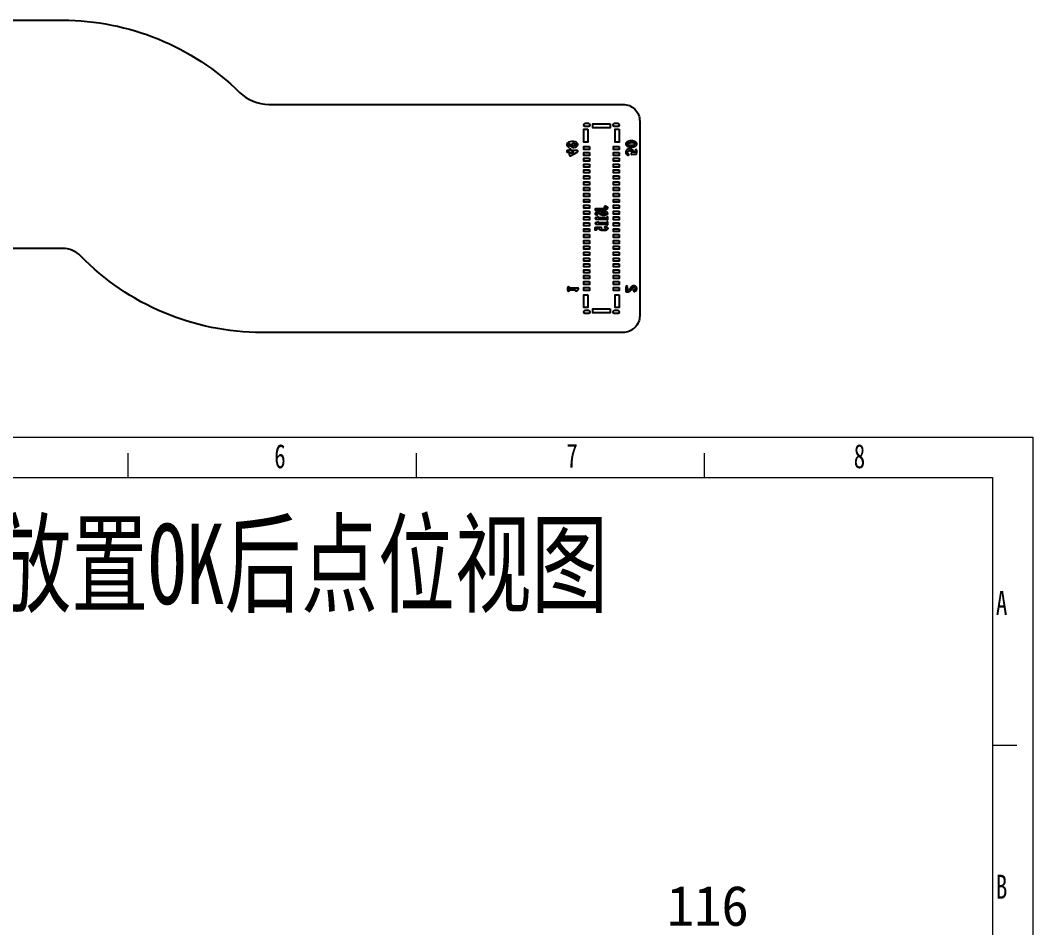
# Model space of a CAD drawing. Header units: millimetres. Extents: x -697 to -103, y -638 to -114.
# Drawn here: x -355.2 to -103.2, y -339.8 to -113.9 of the extents above; entities that cross this region are included whole.
import ezdxf

# ---------------------------------------------------------------- set-up
doc = ezdxf.new("R2010")
doc.units = ezdxf.units.MM
for name, color, linetype in [('00点位图', 100, 'Continuous'), ('2_layer0', 1, 'Continuous'), ('3_layer1', 2, 'Continuous'), ('设计图框', 120, 'Continuous')]:
    doc.layers.add(name, color=color, linetype=linetype)
doc.layers.add('標示線', color=3, linetype='Continuous', lineweight=0)
doc.styles.add('SLDTEXTSTYLE0', font='TXT', dxfattribs={"width": 0.7, "bigfont": 'bigfont'})
doc.styles.add('SLDTEXTSTYLE1', font='TXT', dxfattribs={"width": 0.7})
doc.styles.get("Standard").update_dxf_attribs({"font": ''})
doc.styles.get('Standard').set_extended_font_data('SimSun')

# ---------------------------------------------------------------- blocks, each defined once
blk = doc.blocks.new('YHD点位图')
at = {"layer": '00点位图', "color": 4, "linetype": 'Continuous', "lineweight": 18}
for p, q in [((1662.8, 1446.33), (1959.8, 1446.33)), ((1959.8, 1446.33), (1959.8, 1236.33)), ((1847.19, 1441.33), (1847.19, 1444.33)), ((1883.07, 1441.33), (1883.07, 1444.33)), ((1918.95, 1441.33), (1918.95, 1444.33)), ((1667.8, 1441.33), (1954.8, 1441.33)), ((1954.8, 1441.33), (1954.8, 1241.33)), ((1954.83, 1407.99), (1957.83, 1407.99))]:
    blk.add_line(p, q, dxfattribs=at)
at = {"layer": '00点位图', "color": 4, "linetype": 'Continuous', "lineweight": 0, "attachment_point": 1}
for s, insert, char_height, style in [('6', (1865.38, 1445.47), 3, 'SLDTEXTSTYLE1'), ('7', (1901.73, 1445.54), 3, 'SLDTEXTSTYLE1'), ('8', (1937.51, 1445.47), 3, 'SLDTEXTSTYLE1'), ('{\\fSimSun|b0|i0|c134|p2;\\C1;产品放置OK后点位视图}', (1811.48, 1435.56), 10, 'SLDTEXTSTYLE0'), ('A', (1955.21, 1427.21), 3, 'SLDTEXTSTYLE1'), ('B', (1955.21, 1391.89), 3, 'SLDTEXTSTYLE1')]:
    blk.add_mtext(s, dxfattribs=dict(at, insert=insert, char_height=char_height, style=style))

msp = doc.modelspace()

# ---------------------------------------------------------------- linework, layer by layer
at = {"layer": '2_layer0'}
for points in [[(-213.94, -141.05), (-213.94, -144.23), (-214.89, -144.23), (-214.89, -141.05)], [(-208.35, -139.74), (-208.35, -140.7), (-212.69, -140.7), (-212.69, -139.74)], [(-206.15, -141.05), (-206.15, -144.23), (-207.11, -144.23), (-207.11, -141.05)], [(-213.54, -145.34), (-213.54, -146.08), (-214.91, -146.08), (-214.91, -145.34)], [(-206.13, -145.34), (-206.13, -146.08), (-207.51, -146.08), (-207.51, -145.34)], [(-213.54, -146.8), (-213.54, -147.54), (-214.91, -147.54), (-214.91, -146.8)], [(-213.54, -148.26), (-213.54, -149), (-214.91, -149), (-214.91, -148.26)], [(-206.13, -146.8), (-206.13, -147.54), (-207.51, -147.54), (-207.51, -146.8)], [(-206.13, -148.26), (-206.13, -149), (-207.51, -149), (-207.51, -148.26)], [(-213.54, -149.72), (-213.54, -150.46), (-214.91, -150.46), (-214.91, -149.72)], [(-213.54, -151.18), (-213.54, -151.92), (-214.91, -151.92), (-214.91, -151.18)], [(-206.13, -149.72), (-206.13, -150.46), (-207.51, -150.46), (-207.51, -149.72)], [(-206.13, -151.18), (-206.13, -151.92), (-207.51, -151.92), (-207.51, -151.18)], [(-213.54, -152.64), (-213.54, -153.39), (-214.91, -153.39), (-214.91, -152.64)], [(-206.13, -152.64), (-206.13, -153.39), (-207.51, -153.39), (-207.51, -152.64)], [(-213.54, -154.1), (-213.54, -154.85), (-214.91, -154.85), (-214.91, -154.1)], [(-213.54, -155.57), (-213.54, -156.31), (-214.91, -156.31), (-214.91, -155.57)], [(-206.13, -154.1), (-206.13, -154.85), (-207.51, -154.85), (-207.51, -154.1)], [(-206.13, -155.57), (-206.13, -156.31), (-207.51, -156.31), (-207.51, -155.57)], [(-213.54, -157.03), (-213.54, -157.77), (-214.91, -157.77), (-214.91, -157.03)], [(-213.54, -158.49), (-213.54, -159.23), (-214.91, -159.23), (-214.91, -158.49)], [(-206.13, -157.03), (-206.13, -157.77), (-207.51, -157.77), (-207.51, -157.03)], [(-206.13, -158.49), (-206.13, -159.23), (-207.51, -159.23), (-207.51, -158.49)], [(-213.54, -159.95), (-213.54, -160.69), (-214.91, -160.69), (-214.91, -159.95)], [(-206.13, -159.95), (-206.13, -160.69), (-207.51, -160.69), (-207.51, -159.95)], [(-213.54, -161.41), (-213.54, -162.15), (-214.91, -162.15), (-214.91, -161.41)], [(-213.54, -162.87), (-213.54, -163.61), (-214.91, -163.61), (-214.91, -162.87)], [(-206.13, -161.41), (-206.13, -162.15), (-207.51, -162.15), (-207.51, -161.41)], [(-206.13, -162.87), (-206.13, -163.61), (-207.51, -163.61), (-207.51, -162.87)], [(-213.54, -164.33), (-213.54, -165.07), (-214.91, -165.07), (-214.91, -164.33)], [(-213.54, -165.79), (-213.54, -166.53), (-214.91, -166.53), (-214.91, -165.79)], [(-206.13, -164.33), (-206.13, -165.07), (-207.51, -165.07), (-207.51, -164.33)], [(-206.13, -165.79), (-206.13, -166.53), (-207.51, -166.53), (-207.51, -165.79)], [(-213.54, -167.25), (-213.54, -167.99), (-214.91, -167.99), (-214.91, -167.25)], [(-213.54, -168.71), (-213.54, -169.46), (-214.91, -169.46), (-214.91, -168.71)], [(-206.13, -167.25), (-206.13, -167.99), (-207.51, -167.99), (-207.51, -167.25)], [(-206.13, -168.71), (-206.13, -169.46), (-207.51, -169.46), (-207.51, -168.71)], [(-213.54, -170.17), (-213.54, -170.92), (-214.91, -170.92), (-214.91, -170.17)], [(-206.13, -170.17), (-206.13, -170.92), (-207.51, -170.92), (-207.51, -170.17)], [(-213.54, -171.64), (-213.54, -172.38), (-214.91, -172.38), (-214.91, -171.64)], [(-213.54, -173.1), (-213.54, -173.84), (-214.91, -173.84), (-214.91, -173.1)], [(-206.13, -171.64), (-206.13, -172.38), (-207.51, -172.38), (-207.51, -171.64)], [(-206.13, -173.1), (-206.13, -173.84), (-207.51, -173.84), (-207.51, -173.1)], [(-213.54, -174.56), (-213.54, -175.3), (-214.91, -175.3), (-214.91, -174.56)], [(-213.54, -176.02), (-213.54, -176.76), (-214.91, -176.76), (-214.91, -176.02)], [(-206.13, -174.56), (-206.13, -175.3), (-207.51, -175.3), (-207.51, -174.56)], [(-206.13, -176.02), (-206.13, -176.76), (-207.51, -176.76), (-207.51, -176.02)], [(-213.54, -177.48), (-213.54, -178.22), (-214.91, -178.22), (-214.91, -177.48)], [(-213.54, -178.94), (-213.54, -179.68), (-214.91, -179.68), (-214.91, -178.94)], [(-206.13, -177.48), (-206.13, -178.22), (-207.51, -178.22), (-207.51, -177.48)], [(-206.13, -178.94), (-206.13, -179.68), (-207.51, -179.68), (-207.51, -178.94)], [(-213.54, -180.4), (-213.54, -181.14), (-214.91, -181.14), (-214.91, -180.4)], [(-206.13, -180.4), (-206.13, -181.14), (-207.51, -181.14), (-207.51, -180.4)], [(-213.94, -182.25), (-213.94, -185.43), (-214.89, -185.43), (-214.89, -182.25)], [(-206.15, -182.25), (-206.15, -185.43), (-207.11, -185.43), (-207.11, -182.25)], [(-208.35, -185.78), (-208.35, -186.74), (-212.69, -186.74), (-212.69, -185.78)]]:
    msp.add_lwpolyline(points, close=True, dxfattribs=at)
at = {"layer": '3_layer1'}
msp.add_line((-217.43, -146.74), (-218.1, -147.14), dxfattribs=at)
for points in [[(-201, -139.03), (-201, -187.45, -0.414215), (-205.18, -191.62), (-295.04, -191.62, -0.202312), (-340.19, -172.58, 0.202309), (-344.67, -170.69), (-367.63, -170.69, 0.202309), (-372.11, -172.58, -0.202312), (-417.26, -191.62), (-546.68, -191.62, -0.414215), (-550.85, -187.45), (-550.85, -139.03, -0.414215), (-546.68, -134.86), (-418.99, -134.86, 0.196013), (-411.69, -131.88, -0.196007), (-367.63, -113.92), (-344.67, -113.92, -0.196007), (-300.61, -131.88, 0.196013), (-293.31, -134.86), (-205.18, -134.86, -0.414215)], [(-213.65, -139.65), (-214.7, -139.65, 1), (-214.7, -140.29), (-213.65, -140.29, 1)], [(-206.35, -139.65), (-207.39, -139.65, 1), (-207.39, -140.29), (-206.35, -140.29, 1)], [(-216.54, -146.71, 0.766353), (-216.64, -146.32), (-218.1, -146.32), (-218.1, -146.19, 1), (-218.53, -146.19), (-218.53, -146.32), (-218.98, -146.32, 1), (-218.98, -146.74), (-218.53, -146.74), (-218.53, -147.51, 0.581114), (-218.21, -147.69)], [(-201.74, -144.79, 0.178255), (-201.74, -144.64), (-201.81, -144.43, 0.137771), (-201.88, -144.34), (-202.07, -144.18, 0.066396), (-202.12, -144.15), (-202.35, -144.05, 0.165298), (-203.81, -144.03), (-204.08, -144.15, 0.066364), (-204.13, -144.18), (-204.33, -144.34, 0.137545), (-204.39, -144.43), (-204.47, -144.64, 0.176865), (-204.47, -144.79), (-204.39, -145, 0.137533), (-204.33, -145.09), (-204.13, -145.25, 0.135548), (-203.1, -145.51, 0.128617), (-202.12, -145.28, 0.066364), (-202.07, -145.25), (-201.88, -145.09, 0.137545), (-201.81, -145)], [(-202.16, -144.72), (-202.19, -144.8), (-202.32, -144.91, -0.130672), (-203.1, -145.09), (-203.42, -145.06), (-203.69, -144.99), (-203.88, -144.91), (-204.01, -144.8), (-204.04, -144.72), (-204.01, -144.63), (-203.88, -144.53, -0.130672), (-203.1, -144.35), (-202.79, -144.37), (-202.51, -144.44), (-202.32, -144.53), (-202.19, -144.63)], [(-208.93, -163.04, 1), (-209.25, -163.04), (-209.25, -163.07), (-211.22, -163.07, 0.577224), (-211.43, -162.89), (-212, -163.08, 0.85651), (-211.95, -163.39), (-209.25, -163.39, 1.103933), (-208.93, -163.42)], [(-208.93, -164.31, 1), (-209.25, -164.31), (-209.25, -164.34), (-211.22, -164.34, 0.577224), (-211.43, -164.16), (-212, -164.35, 0.85651), (-211.95, -164.66), (-209.25, -164.66, 1.103933), (-208.93, -164.69)], [(-216.29, -180.98, 0.738896), (-216.41, -180.59), (-218.53, -180.59), (-218.53, -180.49, 1), (-218.96, -180.49), (-218.96, -181.12, 1), (-218.53, -181.12), (-218.53, -181.02), (-217.06, -181.02, 0.797519), (-216.76, -181.3)], [(-201.73, -180.76, 0.118751), (-201.73, -180.66), (-201.81, -180.4, 0.134159), (-201.87, -180.3), (-202.06, -180.12, 0.135822), (-202.16, -180.06), (-202.4, -180.01, 0.085885), (-202.47, -180.01), (-202.7, -180.03, 0.098296), (-202.78, -180.06), (-202.97, -180.16, 0.111861), (-203.04, -180.23), (-203.42, -180.74), (-203.64, -180.94), (-203.98, -181.07), (-204.06, -181.08), (-204.06, -180.22, 1), (-204.48, -180.22), (-204.48, -181.33, 0.460623), (-204.24, -181.54), (-203.89, -181.49, 0.060737), (-203.84, -181.47), (-203.45, -181.32, 0.085643), (-203.39, -181.28), (-203.12, -181.04, 0.056128), (-203.09, -181.01), (-202.73, -180.51, -0.270312), (-202.31, -180.46), (-202.2, -180.57, -0.302289), (-202.25, -180.97), (-202.44, -181.1, 1), (-202.21, -181.45), (-201.97, -181.3, 0.104855), (-201.91, -181.23), (-201.8, -181.05, 0.096708), (-201.77, -180.97)], [(-213.65, -186.19), (-214.7, -186.19, 1), (-214.7, -186.83), (-213.65, -186.83, 1)], [(-206.35, -186.19), (-207.39, -186.19, 1), (-207.39, -186.83), (-206.35, -186.83, 1)]]:
    msp.add_lwpolyline(points, format="xyb", close=True, dxfattribs=at)
for points in [[(-216.45, -144.91, 0.189446), (-216.45, -144.75), (-216.53, -144.57, 0.096271), (-216.57, -144.5), (-216.73, -144.34, 0.09968), (-216.79, -144.29), (-217.1, -144.16, 0.06492), (-217.16, -144.15), (-217.51, -144.09), (-217.97, -144.09), (-218.35, -144.15, 0.055238), (-218.39, -144.16), (-218.74, -144.29, 0.07894), (-218.8, -144.32), (-219.03, -144.51, 0.139056), (-219.1, -144.6), (-219.18, -144.81, 0.176865), (-219.18, -144.96), (-219.1, -145.17, 0.117385), (-219.05, -145.25), (-218.85, -145.44, 1), (-218.56, -145.13), (-218.72, -144.98), (-218.75, -144.89), (-218.72, -144.8), (-218.56, -144.68), (-218.29, -144.57)], [(-218.29, -144.57, 0.282786), (-218.27, -145.17), (-218.12, -145.33, 0.088945), (-218.06, -145.37), (-217.79, -145.5, 0.065944), (-217.73, -145.52), (-217.46, -145.57, 0.092119), (-217.39, -145.57), (-217.08, -145.52, 0.066582), (-217.02, -145.5), (-216.79, -145.4, 0.094155), (-216.73, -145.35), (-216.57, -145.19, 0.10726), (-216.52, -145.12), (-216.45, -144.91)], [(-202.57, -146.89), (-202.55, -146.75, 0.104668), (-202.55, -146.66), (-202.58, -146.48, 0.123085), (-202.63, -146.38), (-202.78, -146.2, 0.071678), (-202.83, -146.16), (-203.02, -146.03, 0.10917), (-203.11, -145.99), (-203.42, -145.94, 0.0641), (-203.47, -145.94), (-203.78, -145.96, 0.093853), (-203.86, -145.98), (-204.13, -146.12, 0.106508), (-204.2, -146.17), (-204.35, -146.36, 0.097909), (-204.39, -146.43), (-204.47, -146.66, 0.121415), (-204.48, -146.77), (-204.44, -147, 0.101069), (-204.41, -147.08), (-204.29, -147.27, 0.083532), (-204.25, -147.32), (-204.05, -147.48, 1), (-203.78, -147.15), (-203.95, -147.01), (-204.03, -146.89, -0.305337), (-203.9, -146.48), (-203.71, -146.38), (-203.46, -146.36), (-203.22, -146.4), (-203.09, -146.49), (-202.99, -146.61), (-202.97, -146.7), (-202.99, -146.81), (-203.12, -147.01, 0.624434), (-202.93, -147.34), (-201.92, -147.26, 0.393208), (-201.72, -147.05), (-201.72, -146.33)], [(-201.72, -146.33, 1), (-202.15, -146.33), (-202.15, -146.85), (-202.57, -146.89)], [(-209.3, -160.66, -0.140007), (-210.05, -160.85), (-211.95, -160.85, 1), (-211.95, -161.16), (-210.04, -161.16, 0.147807), (-209.06, -160.88), (-208.96, -160.75)], [(-209.62, -160.21, 1), (-209.71, -160.52), (-209.43, -160.6), (-209.3, -160.66)], [(-208.96, -160.75, 0.352601), (-208.97, -160.55, 0.18105), (-209.62, -160.21)], [(-208.96, -161.88), (-209.06, -161.75, 0.142911), (-209.13, -161.7), (-209.41, -161.59, 0.059869), (-209.45, -161.58), (-209.88, -161.51), (-210.37, -161.5), (-211.35, -161.58, 0.187222), (-212.05, -161.86), (-212.1, -161.97, 0.28855), (-212.07, -162.14), (-211.98, -162.25, 0.139237), (-211.91, -162.3), (-211.67, -162.38, 1), (-211.57, -162.08), (-211.73, -162.02)], [(-211, -161.85, 0.45497), (-211.02, -162.09), (-210.93, -162.2, 0.13723), (-209.99, -162.42, 0.128413), (-209.06, -162.19), (-208.97, -162.08, 0.352538), (-208.96, -161.88)], [(-209.32, -161.97), (-209.47, -162.03), (-209.73, -162.09), (-210, -162.1, -0.126338), (-210.69, -161.98)], [(-208.94, -165.72, -0.235773), (-208.96, -165.86, -0.264955), (-209.7, -166.27), (-210.11, -166.28), (-210.49, -166.25, -0.060432), (-210.52, -166.24), (-210.79, -166.15), (-210.98, -166.04, -0.164297), (-211.05, -165.96), (-211.1, -165.85, -0.237806), (-211.09, -165.71), (-211.79, -165.74), (-211.79, -166.01, -1), (-212.11, -166.01), (-212.11, -165.58, -0.405976), (-211.96, -165.43), (-210.72, -165.38, -0.739348), (-210.62, -165.66), (-210.77, -165.78)], [(-210.78, -165.79, 0.174613), (-210.09, -165.97, 0.176234), (-209.27, -165.75)], [(-209.27, -165.73), (-209.36, -165.66), (-209.58, -165.57, -1), (-209.46, -165.28), (-209.22, -165.37, -0.072972), (-209.18, -165.4), (-209.04, -165.51, -0.152173), (-208.99, -165.58), (-208.94, -165.72)]]:
    msp.add_lwpolyline(points, format="xyb", dxfattribs=at)
msp.add_lwpolyline([(-216.87, -144.84), (-216.91, -144.93), (-217, -145.03), (-217.17, -145.11), (-217.42, -145.15), (-217.63, -145.11), (-217.84, -145), (-217.93, -144.92), (-217.94, -144.85), (-217.9, -144.75), (-217.78, -144.64), (-217.51, -144.52), (-217.25, -144.56), (-217, -144.67), (-216.9, -144.77)], close=True, dxfattribs=at)
for points in [[(-218.1, -147.14), (-218.1, -146.74), (-217.43, -146.74)], [(-211.73, -162.02), (-211.61, -161.97), (-211, -161.85)], [(-210.69, -161.98), (-210.56, -161.91), (-210.27, -161.82), (-209.92, -161.83), (-209.51, -161.89), (-209.32, -161.97)]]:
    msp.add_lwpolyline(points, dxfattribs=at)

# ---------------------------------------------------------------- block references
at = {"layer": '设计图框', "xscale": 2, "yscale": 2, "zscale": 2}
msp.add_blockref('YHD点位图', (-4022.75, -3110.35), dxfattribs=at)

# ---------------------------------------------------------------- texts
at = {"layer": '標示線', "color": 6, "insert": (-194.26, -339.45), "char_height": 10, "attachment_point": 7}
msp.add_mtext('116', dxfattribs=at)

doc.saveas('drawing.dxf')
